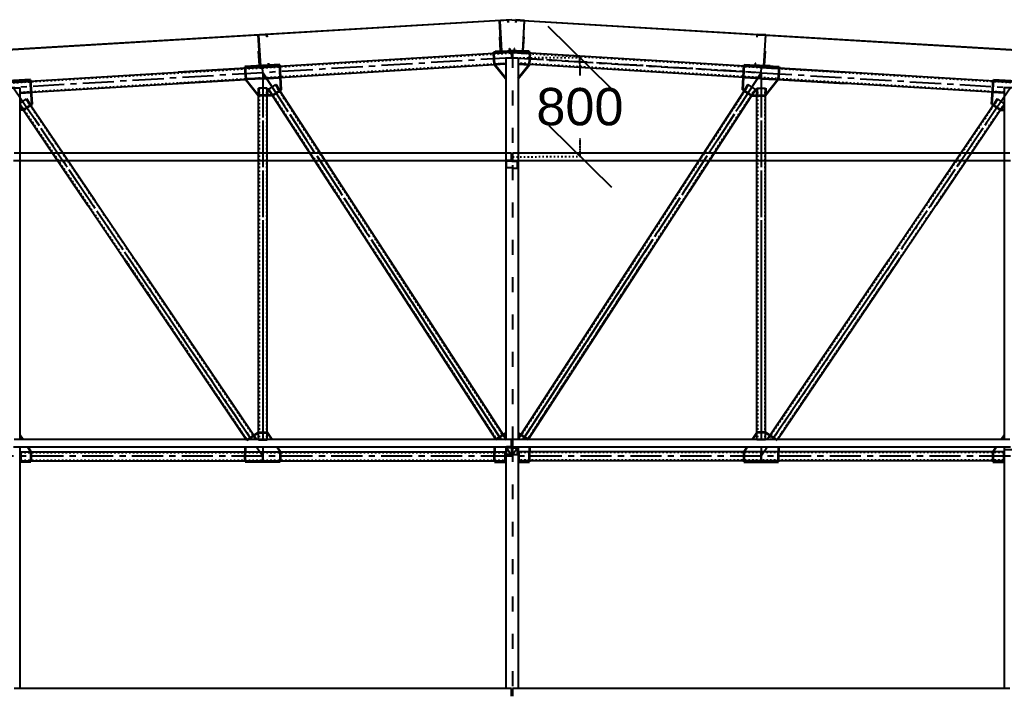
# Model space of a CAD drawing. Header units: inches. Extents: x -15 to 1885144, y -42615 to 866270.
# Drawn here: x 1676084 to 1683986, y 159173 to 164574 of the extents above; entities that cross this region are included whole.
import ezdxf

# ---------------------------------------------------------------- set-up
doc = ezdxf.new("R2010")
doc.units = ezdxf.units.IN
doc.header["$LTSCALE"] = 100
doc.header["$MEASUREMENT"] = 0
for name, pattern in [('CENTER', [2, 1.25, -0.25, 0.25, -0.25]), ('CENTERX2', [4, 2.5, -0.5, 0.5, -0.5]), ('dash line', [30, 12, -18]), ('PHANTOM2', [1.25, 0.625, -0.125, 0.125, -0.125, 0.125, -0.125])]:
    doc.linetypes.add(name, pattern=pattern)
for name, color, linetype in [('axis', 8, 'PHANTOM2'), ('corrugated sheet', 6, 'Continuous'), ('dimensions', 10, 'PHANTOM2'), ('layout', 7, 'Continuous'), ('purlins', 4, 'Continuous'), ('sections', 3, 'Continuous')]:
    doc.layers.add(name, color=color, linetype=linetype)
doc.layers.add('gusset plate', color=1, linetype='Continuous', lineweight=35)
doc.layers.add('weld', color=2, linetype='Continuous', lineweight=35)
doc.styles.get("Standard").update_dxf_attribs({"font": 'arial.ttf'})
doc.dimstyles.new('Dim_1', dxfattribs={"dimtxt": 300, "dimasz": 500, "dimexe": 0.0625, "dimexo": 0.0625, "dimgap": 100, "dimtad": 0, "dimtih": 1, "dimtoh": 1, "dimdec": 0, "dimzin": 0, "dimdsep": 46, "dimtxsty": 'Standard', "dimblk": 'OBLIQUE', "dimcen": 0.09, "dimclrd": 256, "dimclre": 256, "dimclrt": 256, "dimadec": 0, "dimazin": 0, "dimtm": 1e-09, "dimtfac": 1, "dimtdec": 0, "dimtofl": 0, "dimtmove": 0, "dimatfit": 3, "dimfxl": 1, "dimtfillclr": 256, "dimtolj": 1, "dimtzin": 0, "dimlwe": -1, "dimarcsym": 0})

# ---------------------------------------------------------------- blocks, each defined once
blk = doc.blocks.new('_Oblique')
at = {"color": 0, "linetype": 'ByBlock', "lineweight": -2}
blk.add_line((-0.5, -0.5), (0.5, 0.5), dxfattribs=at)
blk = doc.blocks.new('*D1246')
at = {"layer": 'Defpoints', "color": 0, "ltscale": 10, "transparency": 16777216}
for p in [(1680034.4, 164573.7), (1659614.4, 163348.5), (1660034.4, 163373.7), (1660435.6, 163373.7), (1661653.9, 163406)]:
    blk.add_point(p, dxfattribs=at)
at = {"layer": 'dimensions', "linetype": 'dash line', "ltscale": 10, "transparency": 16777216}
blk.add_line((1660435.7, 163373.7), (1661654.3, 163373.7), dxfattribs=at)
at = {"layer": 'dimensions', "lineweight": -2, "ltscale": 10, "transparency": 16777216}
blk.add_arc((1660034.4, 163373.7), 1619.8, 0, 3.43363, dxfattribs=at)
at = {"layer": 'dimensions', "lineweight": -2, "ltscale": 10, "transparency": 16777216, "xscale": 500, "yscale": 500, "zscale": 500}
for p, rotation in [((1661651.3, 163470.7), 93.43363036184672), ((1661654.2, 163373.7), 270.0000000000198)]:
    blk.add_blockref('_Oblique', p, dxfattribs=dict(at, rotation=rotation))
at = {"layer": 'dimensions', "ltscale": 10, "transparency": 16777216, "insert": (1661445, 164170), "char_height": 300, "attachment_point": 5}
blk.add_mtext('\\A1;3°', dxfattribs=at)
blk = doc.blocks.new('*D1387')
at = {"layer": 'Defpoints', "color": 0, "ltscale": 0.01, "transparency": 16777216}
for p in [(1680034.4, 164268.2), (1680577.3, 164271.6), (1680039.4, 163473.1)]:
    blk.add_point(p, dxfattribs=at)
at = {"layer": 'dimensions', "linetype": 'dash line', "ltscale": 0.01, "transparency": 16777216}
for p, q in [((1680034.4, 164268.2), (1680577.3, 164271.6)), ((1680039.4, 163473.1), (1680582.3, 163476.5))]:
    blk.add_line(p, q, dxfattribs=at)
at = {"layer": 'dimensions', "lineweight": -2, "ltscale": 0.01, "transparency": 16777216}
for p, q in [((1680577.3, 164271.6), (1680578.2, 164127.2)), ((1680582.3, 163476.5), (1680581.4, 163620.9))]:
    blk.add_line(p, q, dxfattribs=at)
at = {"layer": 'dimensions', "lineweight": -2, "ltscale": 0.01, "transparency": 16777216, "xscale": 500, "yscale": 500, "zscale": 500}
for p, rotation in [((1680577.3, 164271.6), 90.36030977107629), ((1680582.3, 163476.5), 270.3603097710763)]:
    blk.add_blockref('_Oblique', p, dxfattribs=dict(at, rotation=rotation))
at = {"layer": 'dimensions', "ltscale": 0.01, "transparency": 16777216, "insert": (1680579.8, 163874), "char_height": 300, "attachment_point": 5}
blk.add_mtext('\\A1;800', dxfattribs=at)

msp = doc.modelspace()

# ---------------------------------------------------------------- hatches: boundary and pattern name
at = {"layer": 'purlins', "ltscale": 10}
h = msp.add_hatch(color=256, dxfattribs=at)
h.dxf.hatch_style = 1
h.paths.add_polyline_path([(1679941.943, 164427.943), (1679936.952, 164427.644), (1679937.551, 164417.662), (1679942.542, 164417.961)])
h = msp.add_hatch(color=256, dxfattribs=at)
h.dxf.hatch_style = 1
h.paths.add_polyline_path([(1680126.813, 164427.943), (1680131.804, 164427.644), (1680131.205, 164417.662), (1680126.214, 164417.961)])
h = msp.add_hatch(color=256, dxfattribs=at)
h.dxf.hatch_style = 1
h.paths.add_polyline_path([(1678006.448, 164311.796), (1678001.457, 164311.497), (1678002.056, 164301.515), (1678007.047, 164301.814)])
h = msp.add_hatch(color=256, dxfattribs=at)
h.dxf.hatch_style = 1
h.paths.add_polyline_path([(1682062.308, 164311.796), (1682067.3, 164311.497), (1682066.701, 164301.515), (1682061.71, 164301.814)])
at = {"layer": 'purlins', "ltscale": 0.01}
h = msp.add_hatch(color=256, dxfattribs=at)
h.dxf.hatch_style = 1
h.paths.add_polyline_path([(1680004.371, 163437.461), (1680004.371, 163443.461), (1680014.371, 163443.461), (1680014.371, 163437.461)])
h = msp.add_hatch(color=256, dxfattribs=at)
h.dxf.hatch_style = 1
h.paths.add_polyline_path([(1680004.371, 163437.461), (1680004.371, 163443.461), (1680014.371, 163443.461), (1680014.371, 163437.461)])
h = msp.add_hatch(color=256, dxfattribs=at)
h.dxf.hatch_style = 1
h.paths.add_polyline_path([(1680004.371, 163437.461), (1680004.371, 163443.461), (1680014.371, 163443.461), (1680014.371, 163437.461)])
h = msp.add_hatch(color=256, dxfattribs=at)
h.dxf.hatch_style = 1
h.paths.add_polyline_path([(1680064.378, 163437.095), (1680064.378, 163443.095), (1680054.378, 163443.095), (1680054.378, 163437.095)])
h = msp.add_hatch(color=256, dxfattribs=at)
h.dxf.hatch_style = 1
h.paths.add_polyline_path([(1680064.378, 163437.095), (1680064.378, 163443.095), (1680054.378, 163443.095), (1680054.378, 163437.095)])
h = msp.add_hatch(color=256, dxfattribs=at)
h.dxf.hatch_style = 1
h.paths.add_polyline_path([(1680064.378, 163437.095), (1680064.378, 163443.095), (1680054.378, 163443.095), (1680054.378, 163437.095)])
h = msp.add_hatch(color=256, dxfattribs=at)
h.dxf.hatch_style = 1
h.paths.add_polyline_path([(1680004.371, 161137.461), (1680004.371, 161143.461), (1680014.371, 161143.461), (1680014.371, 161137.461)])
h = msp.add_hatch(color=256, dxfattribs=at)
h.dxf.hatch_style = 1
h.paths.add_polyline_path([(1680064.378, 161137.095), (1680064.378, 161143.095), (1680054.378, 161143.095), (1680054.378, 161137.095)])

# ---------------------------------------------------------------- linework, layer by layer
at = {"layer": 'axis', "linetype": 'CENTERX2'}
for p, q in [((1680034.378, 164268.176), (1664084.378, 163311.176)), ((1680034.378, 164268.176), (1700034.378, 163068.176)), ((1678034.378, 164148.176), (1678034.378, 161260.353)), ((1678034.378, 164148.176), (1679934.232, 161222.401)), ((1682034.378, 164148.176), (1680134.525, 161222.401)), ((1682034.378, 164148.176), (1682034.378, 161260.353)), ((1676034.378, 164028.176), (1677934.258, 161216.353)), ((1684034.378, 164028.176), (1682134.498, 161216.353)), ((1676970.243, 162643.095), (1677943.216, 161203.095)), ((1678034.378, 162643.095), (1678034.378, 161200.353)), ((1679011.703, 162643.095), (1679946.768, 161203.095)), ((1681057.053, 162643.095), (1680121.988, 161203.095)), ((1682034.378, 162643.095), (1682034.378, 161203.095)), ((1683098.513, 162643.095), (1682125.54, 161203.095)), ((1677983.757, 161143.095), (1678034.378, 161068.176)), ((1678034.378, 161143.095), (1678034.378, 161068.176)), ((1679984.378, 161145.176), (1680034.378, 161068.176)), ((1680084.378, 161145.176), (1680034.378, 161068.176)), ((1680034.378, 161068.176), (1680034.378, 161143.095)), ((1680034.378, 161068.176), (1680034.378, 161143.095)), ((1680034.378, 161143.095), (1680034.378, 161068.176)), ((1682085, 161143.095), (1682034.378, 161068.176)), ((1682034.378, 161143.095), (1682034.378, 161068.176)), ((1700034.378, 161068.176), (1664039.378, 161068.176))]:
    msp.add_line(p, q, dxfattribs=at)
at = {"layer": 'axis', "linetype": 'CENTER'}
for p, q in [((1682034.378, 164148.176), (1680179.517, 164259.467)), ((1678141.409, 163983.348), (1679934.232, 161222.401)), ((1681927.348, 163983.348), (1680134.525, 161222.401)), ((1678034.378, 163964.287), (1678034.378, 161260.353)), ((1682034.378, 163964.287), (1682034.378, 161260.353)), ((1676141.97, 163868.939), (1677934.258, 161216.353)), ((1683926.786, 163868.939), (1682134.498, 161216.353)), ((1676970.243, 162643.095), (1677943.216, 161203.095)), ((1678034.378, 162643.095), (1678034.378, 161200.353)), ((1679011.703, 162643.095), (1679946.768, 161203.095)), ((1681057.053, 162643.095), (1680121.988, 161203.095)), ((1682034.378, 162643.095), (1682034.378, 161203.095)), ((1683098.513, 162643.095), (1682125.54, 161203.095)), ((1677983.757, 161143.095), (1678034.378, 161068.176)), ((1678034.378, 161143.095), (1678034.378, 161068.176)), ((1679984.378, 161145.176), (1680034.378, 161068.176)), ((1680084.378, 161145.176), (1680034.378, 161068.176)), ((1680034.378, 161143.095), (1680034.378, 161068.176)), ((1682085, 161143.095), (1682034.378, 161068.176)), ((1682034.378, 161143.095), (1682034.378, 161068.176))]:
    msp.add_line(p, q, dxfattribs=at)
at = {"layer": 'corrugated sheet'}
for p, q in [((1680034.345, 164574.228), (1659614.345, 163349.028)), ((1680034.378, 164573.679), (1659614.378, 163348.479)), ((1680034.378, 164573.679), (1700344.878, 163355.049)), ((1680034.411, 164574.228), (1700344.911, 163355.598))]:
    msp.add_line(p, q, dxfattribs=at)
at = {"layer": 'gusset plate', "ltscale": 10}
for p, q in [((1679888.64, 164314.53), (1680034.378, 164323.292)), ((1679889.239, 164304.548), (1679888.64, 164314.53)), ((1679894.629, 164214.71), (1679889.239, 164304.548)), ((1680180.116, 164314.53), (1680034.378, 164323.292)), ((1680174.127, 164214.71), (1680179.517, 164304.548)), ((1680179.517, 164304.548), (1680180.116, 164314.53))]:
    msp.add_line(p, q, dxfattribs=at)
at = {"layer": 'gusset plate'}
for p, q in [((1678170.865, 164211.464), (1677891.303, 164194.69)), ((1678182.934, 164010.313), (1678170.865, 164211.464)), ((1681885.822, 164010.313), (1681897.891, 164211.464)), ((1681897.891, 164211.464), (1682177.453, 164194.69)), ((1677891.303, 164194.69), (1677897.292, 164094.869)), ((1682177.453, 164194.69), (1682171.464, 164094.869)), ((1676170.865, 164091.464), (1675891.303, 164074.69)), ((1676182.57, 163896.372), (1676170.865, 164091.464)), ((1683886.186, 163896.372), (1683897.891, 164091.464)), ((1683897.891, 164091.464), (1684177.453, 164074.69)), ((1678112.054, 163964.287), (1678182.934, 164010.313)), ((1681956.702, 163964.287), (1681885.822, 164010.313)), ((1676112.97, 163849.344), (1676182.57, 163896.372)), ((1683955.787, 163849.344), (1683886.186, 163896.372)), ((1676084.378, 161237.899), (1676107.628, 161203.095)), ((1677999.378, 161260.353), (1678069.378, 161260.353)), ((1678069.378, 161260.353), (1678107.628, 161203.095)), ((1681999.378, 161260.353), (1681961.128, 161203.095)), ((1682069.378, 161260.353), (1681999.378, 161260.353)), ((1683984.378, 161237.899), (1683961.128, 161203.095)), ((1676147.71, 161143.095), (1676174.378, 161103.176)), ((1678147.71, 161143.095), (1678174.378, 161103.176)), ((1681921.046, 161143.095), (1681894.378, 161103.176)), ((1683921.046, 161143.095), (1683894.378, 161103.176))]:
    msp.add_line(p, q, dxfattribs=at)
at = {"layer": 'gusset plate', "linetype": 'dash line'}
for p, q in [((1679984.378, 164102.964), (1679894.629, 164214.71)), ((1680084.378, 164102.964), (1680174.127, 164214.71)), ((1677999.378, 163964.287), (1677897.292, 164094.869)), ((1682069.378, 163964.287), (1682171.464, 164094.869)), ((1678112.054, 163964.287), (1677999.378, 163964.287)), ((1681956.702, 163964.287), (1682069.378, 163964.287)), ((1676112.97, 163849.344), (1676084.378, 163849.344)), ((1683955.787, 163849.344), (1683984.378, 163849.344)), ((1677999.378, 161260.353), (1677905.258, 161196.758)), ((1679984.378, 161254.964), (1679904.501, 161203.095)), ((1680084.378, 161254.964), (1680164.256, 161203.095)), ((1682069.378, 161260.353), (1682154.12, 161203.095)), ((1682159.356, 161199.557), (1682163.499, 161196.758)), ((1677894.378, 161143.095), (1677894.378, 161103.176)), ((1679894.378, 161143.095), (1679894.378, 161103.176)), ((1680174.378, 161143.095), (1680174.378, 161103.176)), ((1682174.378, 161143.095), (1682174.378, 161103.176))]:
    msp.add_line(p, q, dxfattribs=at)
at = {"layer": 'gusset plate', "linetype": 'ByBlock'}
for p, q in [((1676174.378, 161103.176), (1676174.378, 161023.176)), ((1677894.378, 161023.176), (1677894.378, 161103.176)), ((1678174.378, 161103.176), (1678174.378, 161023.176)), ((1679894.378, 161023.176), (1679894.378, 161103.176)), ((1680174.378, 161023.176), (1680174.378, 161103.176)), ((1681894.378, 161103.176), (1681894.378, 161023.176)), ((1682174.378, 161023.176), (1682174.378, 161103.176)), ((1683894.378, 161103.176), (1683894.378, 161023.176)), ((1676174.378, 161023.176), (1676084.378, 161023.176)), ((1678174.378, 161023.176), (1677894.378, 161023.176)), ((1681894.378, 161023.176), (1682174.378, 161023.176)), ((1683894.378, 161023.176), (1683984.378, 161023.176))]:
    msp.add_line(p, q, dxfattribs=at)
at = {"layer": 'gusset plate', "ltscale": 0.01}
for p, q in [((1679894.378, 161023.176), (1679984.378, 161023.176)), ((1680084.378, 161023.176), (1680174.378, 161023.176))]:
    msp.add_line(p, q, dxfattribs=at)
at = {"layer": 'layout', "linetype": 'dash line', "ltscale": 0.1}
for p, q in [((1680039.378, 164306.428), (1680039.378, 161203.095)), ((1680039.378, 161143.095), (1680039.378, 159203.095))]:
    msp.add_line(p, q, dxfattribs=at)
at = {"layer": 'layout', "ltscale": 0.01}
for p, q in [((1679984.378, 164268.176), (1679984.378, 161254.964)), ((1679984.378, 164268.176), (1680084.378, 164268.176)), ((1680084.378, 164268.176), (1680084.378, 161254.964)), ((1675984.378, 164028.176), (1676084.378, 164028.176)), ((1676084.378, 164028.176), (1676084.378, 161237.899)), ((1683984.378, 164028.176), (1683984.378, 161237.899)), ((1684084.378, 164028.176), (1683984.378, 164028.176)), ((1676084.378, 162643.095), (1676084.378, 161203.095)), ((1679984.378, 162643.095), (1679984.378, 161200.261)), ((1680084.378, 162643.095), (1680084.378, 161200.261)), ((1683984.378, 162643.095), (1683984.378, 161203.095)), ((1676084.378, 161143.095), (1676084.378, 159203.095)), ((1679984.378, 161145.176), (1679984.378, 159203.095)), ((1680084.378, 161145.176), (1680084.378, 159203.095)), ((1683984.378, 161143.095), (1683984.378, 159203.095)), ((1683984.378, 161123.176), (1684084.378, 161123.176))]:
    msp.add_line(p, q, dxfattribs=at)
at = {"layer": 'purlins', "ltscale": 10}
for p, q in [((1679933.558, 164567.692), (1680003.433, 164571.885)), ((1679948.531, 164318.141), (1679933.558, 164567.692)), ((1680001.556, 164569.768), (1679935.675, 164565.815)), ((1679935.675, 164565.815), (1679950.408, 164320.257)), ((1680002.634, 164551.801), (1680001.556, 164569.768)), ((1680004.631, 164551.92), (1680002.634, 164551.801)), ((1680003.433, 164571.885), (1680004.631, 164551.92)), ((1680065.324, 164571.885), (1680064.126, 164551.92)), ((1680064.126, 164551.92), (1680066.122, 164551.801)), ((1680135.198, 164567.692), (1680065.324, 164571.885)), ((1680066.122, 164551.801), (1680067.2, 164569.768)), ((1680067.2, 164569.768), (1680133.082, 164565.815)), ((1680133.082, 164565.815), (1680118.348, 164320.257)), ((1680120.225, 164318.141), (1680135.198, 164567.692)), ((1677998.063, 164451.545), (1678067.937, 164455.738)), ((1678013.036, 164201.994), (1677998.063, 164451.545)), ((1678066.061, 164453.621), (1678000.179, 164449.668)), ((1678000.179, 164449.668), (1678014.913, 164204.11)), ((1678067.139, 164435.654), (1678066.061, 164453.621)), ((1678067.937, 164455.738), (1678069.135, 164435.773)), ((1682000.819, 164455.738), (1681999.621, 164435.773)), ((1682070.693, 164451.545), (1682000.819, 164455.738)), ((1682001.618, 164435.654), (1682002.696, 164453.621)), ((1682002.696, 164453.621), (1682068.577, 164449.668)), ((1682068.577, 164449.668), (1682053.844, 164204.11)), ((1682055.72, 164201.994), (1682070.693, 164451.545)), ((1678069.135, 164435.773), (1678067.139, 164435.654)), ((1679943.241, 164322.832), (1679936.353, 164437.626)), ((1679936.952, 164427.644), (1679941.943, 164427.943)), ((1679937.551, 164417.662), (1679942.542, 164417.961)), ((1680125.515, 164322.832), (1680132.403, 164437.626)), ((1680131.205, 164417.662), (1680126.214, 164417.961)), ((1680131.804, 164427.644), (1680126.813, 164427.943)), ((1681999.621, 164435.773), (1682001.618, 164435.654)), ((1678007.745, 164206.685), (1678000.858, 164321.479)), ((1678001.457, 164311.497), (1678006.448, 164311.796)), ((1678002.056, 164301.515), (1678007.047, 164301.814)), ((1679898.322, 164320.137), (1679943.241, 164322.832)), ((1679898.621, 164315.146), (1679898.322, 164320.137)), ((1679948.531, 164318.141), (1679898.621, 164315.146)), ((1679966.58, 164319.224), (1679948.531, 164318.141)), ((1679950.408, 164320.257), (1680016.29, 164324.21)), ((1680015.212, 164342.178), (1680017.208, 164342.297)), ((1680016.29, 164324.21), (1680015.212, 164342.178)), ((1680017.208, 164342.297), (1680018.406, 164322.333)), ((1680051.548, 164342.297), (1680050.35, 164322.333)), ((1680053.545, 164342.178), (1680051.548, 164342.297)), ((1680052.467, 164324.21), (1680053.545, 164342.178)), ((1680118.348, 164320.257), (1680052.467, 164324.21)), ((1680102.177, 164319.224), (1680120.225, 164318.141)), ((1680120.225, 164318.141), (1680170.135, 164315.146)), ((1680170.434, 164320.137), (1680125.515, 164322.832)), ((1680170.135, 164315.146), (1680170.434, 164320.137)), ((1682061.011, 164206.685), (1682067.898, 164321.479)), ((1682066.701, 164301.515), (1682061.71, 164301.814)), ((1682067.3, 164311.497), (1682062.308, 164311.796)), ((1677962.826, 164203.99), (1678007.745, 164206.685)), ((1677963.126, 164198.999), (1677962.826, 164203.99)), ((1678013.036, 164201.994), (1677963.126, 164198.999)), ((1678031.084, 164203.077), (1678013.036, 164201.994)), ((1678014.913, 164204.11), (1678080.794, 164208.063)), ((1678079.716, 164226.031), (1678081.712, 164226.15)), ((1678080.794, 164208.063), (1678079.716, 164226.031)), ((1678081.712, 164226.15), (1678082.91, 164206.186)), ((1681987.044, 164226.15), (1681985.846, 164206.186)), ((1681989.04, 164226.031), (1681987.044, 164226.15)), ((1681987.962, 164208.063), (1681989.04, 164226.031)), ((1682053.844, 164204.11), (1681987.962, 164208.063)), ((1682037.672, 164203.077), (1682055.72, 164201.994)), ((1682055.72, 164201.994), (1682105.631, 164198.999)), ((1682105.93, 164203.99), (1682061.011, 164206.685)), ((1682105.631, 164198.999), (1682105.93, 164203.99))]:
    msp.add_line(p, q, dxfattribs=at)
at = {"layer": 'purlins', "ltscale": 0.01}
for p, q in [((1679936.353, 164437.626), (1679941.344, 164437.925)), ((1680132.403, 164437.626), (1680127.412, 164437.925)), ((1678000.858, 164321.479), (1678005.849, 164321.778)), ((1679888.639, 164314.547), (1679898.621, 164315.146)), ((1679888.639, 164314.547), (1679889.238, 164304.565)), ((1679889.238, 164304.565), (1680028.987, 164312.95)), ((1679966.58, 164319.224), (1680018.406, 164322.333)), ((1680028.388, 164322.932), (1680018.406, 164322.333)), ((1680028.388, 164322.932), (1680028.987, 164312.95)), ((1680040.368, 164322.932), (1680039.769, 164312.95)), ((1680179.518, 164304.565), (1680039.769, 164312.95)), ((1680040.368, 164322.932), (1680050.35, 164322.333)), ((1680102.177, 164319.224), (1680050.35, 164322.333)), ((1680180.117, 164314.547), (1680170.135, 164315.146)), ((1680180.117, 164314.547), (1680179.518, 164304.565)), ((1682067.898, 164321.479), (1682062.907, 164321.778)), ((1678031.084, 164203.077), (1678082.91, 164206.186)), ((1678092.892, 164206.785), (1678082.91, 164206.186)), ((1678092.892, 164206.785), (1678093.491, 164196.803)), ((1681975.864, 164206.785), (1681975.265, 164196.803)), ((1681975.864, 164206.785), (1681985.846, 164206.186)), ((1682037.672, 164203.077), (1681985.846, 164206.186)), ((1677953.144, 164198.4), (1677963.126, 164198.999)), ((1677953.144, 164198.4), (1677953.743, 164188.418)), ((1677953.743, 164188.418), (1678093.491, 164196.803)), ((1682115.014, 164188.418), (1681975.265, 164196.803)), ((1682115.613, 164198.4), (1682105.631, 164198.999)), ((1682115.613, 164198.4), (1682115.014, 164188.418)), ((1675953.743, 164068.418), (1676093.491, 164076.803)), ((1676092.892, 164086.785), (1676082.91, 164086.186)), ((1676092.892, 164086.785), (1676093.491, 164076.803)), ((1683975.864, 164086.785), (1683975.265, 164076.803)), ((1684115.014, 164068.418), (1683975.265, 164076.803)), ((1683975.864, 164086.785), (1683985.846, 164086.186)), ((1680029.371, 163503.095), (1676039.378, 163503.095)), ((1680029.371, 163443.461), (1680029.371, 163503.461)), ((1680029.371, 163443.461), (1680029.371, 163503.461)), ((1680029.371, 163443.461), (1680029.371, 163503.461)), ((1680039.378, 163503.095), (1680039.378, 163443.095)), ((1680039.378, 163503.095), (1680039.378, 163443.095)), ((1684029.371, 163503.095), (1680039.378, 163503.095)), ((1680039.378, 163503.095), (1680039.378, 163443.095)), ((1676034.378, 163443.095), (1680034.378, 163443.095)), ((1679989.371, 163437.461), (1679989.371, 163443.461)), ((1680029.371, 163443.461), (1679989.371, 163443.461)), ((1679989.371, 163437.461), (1679989.371, 163443.461)), ((1680029.371, 163443.461), (1679989.371, 163443.461)), ((1679989.371, 163437.461), (1679989.371, 163443.461)), ((1680029.371, 163443.461), (1679989.371, 163443.461)), ((1680034.378, 163437.461), (1679989.371, 163437.461)), ((1679989.371, 163383.461), (1679989.371, 163437.461)), ((1680034.378, 163437.461), (1679989.371, 163437.461)), ((1679989.371, 163383.461), (1679989.371, 163437.461)), ((1680034.378, 163437.461), (1679989.371, 163437.461)), ((1679989.371, 163383.461), (1679989.371, 163437.461)), ((1680004.371, 163443.461), (1680004.371, 163437.461)), ((1680004.371, 163443.461), (1680004.371, 163437.461)), ((1680004.371, 163443.461), (1680004.371, 163437.461)), ((1680014.371, 163443.461), (1680014.371, 163437.461)), ((1680014.371, 163443.461), (1680014.371, 163437.461)), ((1680014.371, 163443.461), (1680014.371, 163437.461)), ((1680034.378, 163443.095), (1684034.378, 163443.095)), ((1680034.378, 163437.095), (1680079.378, 163437.095)), ((1680034.378, 163437.095), (1680079.378, 163437.095)), ((1680034.378, 163437.095), (1680079.378, 163437.095)), ((1680039.378, 163443.095), (1680079.378, 163443.095)), ((1680039.378, 163443.095), (1680079.378, 163443.095)), ((1680039.378, 163443.095), (1680079.378, 163443.095)), ((1680054.378, 163443.095), (1680054.378, 163437.095)), ((1680054.378, 163443.095), (1680054.378, 163437.095)), ((1680054.378, 163443.095), (1680054.378, 163437.095)), ((1680064.378, 163443.095), (1680064.378, 163437.095)), ((1680064.378, 163443.095), (1680064.378, 163437.095)), ((1680064.378, 163443.095), (1680064.378, 163437.095)), ((1680079.378, 163437.095), (1680079.378, 163443.095)), ((1680079.378, 163437.095), (1680079.378, 163443.095)), ((1680079.378, 163437.095), (1680079.378, 163443.095)), ((1680079.378, 163383.095), (1680079.378, 163437.095)), ((1680079.378, 163383.095), (1680079.378, 163437.095)), ((1680079.378, 163383.095), (1680079.378, 163437.095)), ((1680034.371, 163383.461), (1679989.371, 163383.461)), ((1680034.371, 163383.461), (1679989.371, 163383.461)), ((1680034.371, 163383.461), (1679989.371, 163383.461)), ((1680034.378, 163383.095), (1680079.378, 163383.095)), ((1680034.378, 163383.095), (1680079.378, 163383.095)), ((1680034.378, 163383.095), (1680079.378, 163383.095)), ((1680029.371, 161203.095), (1676039.378, 161203.095)), ((1680029.371, 161143.461), (1680029.371, 161203.461)), ((1684029.371, 161203.095), (1680039.378, 161203.095)), ((1680039.378, 161203.095), (1680039.378, 161143.095)), ((1676034.378, 161143.095), (1680034.378, 161143.095)), ((1679989.371, 161137.461), (1679989.371, 161143.461)), ((1680029.371, 161143.461), (1679989.371, 161143.461)), ((1680034.378, 161137.461), (1679989.371, 161137.461)), ((1679989.371, 161083.461), (1679989.371, 161137.461)), ((1680004.371, 161143.461), (1680004.371, 161137.461)), ((1680014.371, 161143.461), (1680014.371, 161137.461)), ((1680034.378, 161143.095), (1684034.378, 161143.095)), ((1680034.378, 161137.095), (1680079.378, 161137.095)), ((1680039.378, 161143.095), (1680079.378, 161143.095)), ((1680054.378, 161143.095), (1680054.378, 161137.095)), ((1680064.378, 161143.095), (1680064.378, 161137.095)), ((1680079.378, 161137.095), (1680079.378, 161143.095)), ((1680079.378, 161083.095), (1680079.378, 161137.095)), ((1680034.371, 161083.461), (1679989.371, 161083.461)), ((1680034.378, 161083.095), (1680079.378, 161083.095)), ((1680029.371, 159203.095), (1676039.378, 159203.095)), ((1680029.371, 159143.461), (1680029.371, 159203.461)), ((1684029.371, 159203.095), (1680039.378, 159203.095)), ((1680039.378, 159203.095), (1680039.378, 159143.095))]:
    msp.add_line(p, q, dxfattribs=at)
at = {"layer": 'sections'}
for p, q in [((1678031.683, 164193.095), (1679889.239, 164304.548)), ((1682037.073, 164193.095), (1680179.517, 164304.548)), ((1678037.073, 164103.256), (1679889.239, 164214.386)), ((1682031.683, 164103.256), (1680179.517, 164214.386)), ((1676031.683, 164073.095), (1677891.902, 164184.708)), ((1678031.683, 164193.095), (1677354.787, 164152.481)), ((1682037.073, 164193.095), (1682713.969, 164152.481)), ((1684037.073, 164073.095), (1682176.854, 164184.708)), ((1676084.378, 163986.095), (1677897.292, 164094.869)), ((1678037.073, 164103.256), (1677360.177, 164062.643)), ((1678079.378, 164014.609), (1678138.087, 164052.731)), ((1678142.236, 164046.341), (1678671.766, 163230.864)), ((1681926.52, 164046.341), (1681396.99, 163230.864)), ((1681989.378, 164014.609), (1681930.67, 164052.731)), ((1682031.683, 164103.256), (1682708.579, 164062.643)), ((1683984.378, 163986.095), (1682171.464, 164094.869)), ((1677999.378, 163211.803), (1677999.378, 164024.287)), ((1678069.378, 164024.287), (1677999.378, 164024.287)), ((1678069.378, 163211.803), (1678069.378, 164024.287)), ((1678083.528, 164008.218), (1678613.058, 163192.742)), ((1678170.763, 164002.41), (1679963.586, 161241.462)), ((1681897.993, 164002.41), (1680105.17, 161241.462)), ((1681985.228, 164008.218), (1681455.698, 163192.742)), ((1681999.378, 163211.803), (1681999.378, 164024.287)), ((1681999.378, 164024.287), (1682069.378, 164024.287)), ((1682069.378, 163211.803), (1682069.378, 164024.287)), ((1676084.378, 163902.438), (1676137.379, 163938.25)), ((1676084.378, 163891.66), (1676630.44, 163083.488)), ((1676139.815, 163934.644), (1676688.441, 163122.678)), ((1676170.971, 163888.534), (1677963.259, 161235.948)), ((1677999.378, 161260.353), (1677999.378, 163964.287)), ((1678069.378, 161260.353), (1678069.378, 163964.287)), ((1678112.054, 163964.287), (1679904.877, 161203.34)), ((1681956.702, 163964.287), (1680163.879, 161203.34)), ((1681999.378, 161260.353), (1681999.378, 163964.287)), ((1682069.378, 161260.353), (1682069.378, 163964.287)), ((1683897.785, 163888.534), (1682105.498, 161235.948)), ((1683928.941, 163934.644), (1683380.315, 163122.678)), ((1683986.942, 163895.454), (1683438.316, 163083.488)), ((1683985.235, 163901.859), (1683931.377, 163938.25)), ((1676112.97, 163849.344), (1677900.976, 161203.095)), ((1683955.787, 163849.344), (1682167.781, 161203.095)), ((1676928.003, 162643.095), (1677905.258, 161196.758)), ((1677012.484, 162643.095), (1677985.457, 161203.095)), ((1677999.378, 161200.353), (1677999.378, 162643.095)), ((1678069.378, 161200.353), (1678069.378, 162643.095)), ((1678969.971, 162643.095), (1679905.036, 161203.095)), ((1679053.434, 162643.095), (1679984.378, 161209.442)), ((1681015.322, 162643.095), (1680084.378, 161209.442)), ((1681098.785, 162643.095), (1680163.72, 161203.095)), ((1681999.378, 161203.095), (1681999.378, 162643.095)), ((1682069.378, 161203.095), (1682069.378, 162643.095)), ((1683056.273, 162643.095), (1682083.3, 161203.095)), ((1683140.754, 162643.095), (1682167.781, 161203.095)), ((1676092.005, 161103.176), (1676539.168, 161103.176)), ((1676174.378, 161103.176), (1678034.378, 161103.176)), ((1678034.378, 161103.176), (1678539.168, 161103.176)), ((1678174.378, 161103.176), (1679976.316, 161103.176)), ((1681894.378, 161103.176), (1680089.617, 161103.176)), ((1682034.378, 161103.176), (1681529.588, 161103.176)), ((1683894.378, 161103.176), (1682034.378, 161103.176)), ((1683978.414, 161103.176), (1683529.588, 161103.176)), ((1676092.005, 161033.176), (1676539.168, 161033.176)), ((1676174.378, 161033.176), (1678034.378, 161033.176)), ((1678034.378, 161033.176), (1678539.168, 161033.176)), ((1678174.378, 161033.176), (1679976.316, 161033.176)), ((1681894.378, 161033.176), (1680089.617, 161033.176)), ((1682034.378, 161033.176), (1681529.588, 161033.176)), ((1683894.378, 161033.176), (1682034.378, 161033.176)), ((1683978.414, 161033.176), (1683529.588, 161033.176))]:
    msp.add_line(p, q, dxfattribs=at)
at = {"layer": 'sections', "linetype": 'dash line', "ltscale": 0.01}
for p, q in [((1678031.982, 164188.104), (1680029.287, 164307.947)), ((1682036.774, 164188.104), (1680039.469, 164307.947)), ((1678036.904, 164108.255), (1679984.378, 164225.108)), ((1682031.852, 164108.255), (1680084.378, 164225.108)), ((1676031.982, 164068.104), (1678031.982, 164188.108)), ((1684036.774, 164068.104), (1682036.774, 164188.108)), ((1676084.378, 163991.104), (1678034.378, 164108.108)), ((1678133.893, 164050.008), (1678667.573, 163228.141)), ((1681934.863, 164050.008), (1681401.183, 163228.141)), ((1683984.378, 163991.104), (1682034.378, 164108.108)), ((1678004.378, 164024.287), (1678004.378, 163211.803)), ((1678064.378, 164024.287), (1678064.378, 163211.803)), ((1678083.572, 164017.332), (1678617.251, 163195.465)), ((1678116.248, 163967.01), (1679909.071, 161206.063)), ((1678166.569, 163999.687), (1679959.392, 161238.739)), ((1681902.187, 163999.687), (1680109.364, 161238.739)), ((1681952.508, 163967.01), (1680159.685, 161206.063)), ((1681985.185, 164017.332), (1681451.505, 163195.465)), ((1682004.378, 164024.287), (1682004.378, 163211.803)), ((1682064.378, 164024.287), (1682064.378, 163211.803)), ((1676084.378, 163900.59), (1676634.583, 163086.288)), ((1676133.236, 163935.45), (1676684.298, 163119.879)), ((1676166.828, 163885.735), (1677959.116, 161233.149)), ((1678004.378, 163964.287), (1678004.378, 161260.353)), ((1678064.378, 163964.287), (1678064.378, 161260.353)), ((1682004.378, 163964.287), (1682004.378, 161260.353)), ((1682064.378, 163964.287), (1682064.378, 161260.353)), ((1683901.928, 163885.735), (1682109.64, 161233.149)), ((1683935.52, 163935.45), (1683384.458, 163119.879)), ((1683985.235, 163901.859), (1683434.174, 163086.288)), ((1676117.113, 163852.144), (1677907.01, 161203.095)), ((1683951.644, 163852.144), (1682161.746, 161203.095)), ((1676934.037, 162643.095), (1677909.4, 161199.557)), ((1677006.449, 162643.095), (1677979.422, 161203.095)), ((1678004.378, 162643.095), (1678004.378, 161200.353)), ((1678064.378, 162643.095), (1678064.378, 161200.353)), ((1678975.933, 162643.095), (1679910.998, 161203.095)), ((1679047.473, 162643.095), (1679984.378, 161200.261)), ((1681021.283, 162643.095), (1680109.364, 161238.739)), ((1681092.823, 162643.095), (1680157.758, 161203.095)), ((1682004.378, 162643.095), (1682004.378, 161203.095)), ((1682064.378, 162643.095), (1682064.378, 161203.095)), ((1683062.307, 162643.095), (1682089.334, 161203.095)), ((1683134.719, 162643.095), (1682161.746, 161203.095)), ((1680086.219, 161203.095), (1680084.378, 161200.261)), ((1676092.005, 161098.176), (1678034.378, 161098.176)), ((1678034.378, 161098.176), (1679976.316, 161098.176)), ((1682034.378, 161098.176), (1680089.617, 161098.176)), ((1683978.414, 161098.176), (1682034.378, 161098.176)), ((1676092.005, 161038.176), (1678034.378, 161038.176)), ((1678034.378, 161038.176), (1679976.316, 161038.176)), ((1682034.378, 161038.176), (1680089.617, 161038.176)), ((1683978.414, 161038.176), (1682034.378, 161038.176))]:
    msp.add_line(p, q, dxfattribs=at)
at = {"layer": 'sections', "linetype": 'dash line'}
for p, q in [((1680028.988, 164312.933), (1680031.683, 164268.014)), ((1680039.768, 164312.933), (1680037.073, 164268.014))]:
    msp.add_line(p, q, dxfattribs=at)
at = {"layer": 'sections', "linetype": 'CENTER'}
for p, q in [((1680034.378, 164322.933), (1680034.378, 164268.176)), ((1680031.683, 164268.014), (1680034.378, 164268.176)), ((1680037.073, 164268.014), (1680034.378, 164268.176)), ((1678034.378, 164148.176), (1678031.683, 164193.095)), ((1678034.378, 164148.176), (1678037.073, 164103.256)), ((1682034.378, 164148.176), (1682031.683, 164103.256)), ((1682034.378, 164148.176), (1682037.073, 164193.095))]:
    msp.add_line(p, q, dxfattribs=at)
at = {"layer": 'sections', "ltscale": 10}
for p, q in [((1678007.385, 164191.637), (1678031.683, 164193.095)), ((1682061.372, 164191.637), (1682037.073, 164193.095))]:
    msp.add_line(p, q, dxfattribs=at)
at = {"layer": 'sections', "linetype": 'ByBlock'}
for p, q in [((1677999.378, 161200.353), (1678069.378, 161200.353)), ((1682069.378, 161200.353), (1681999.378, 161200.353)), ((1678034.378, 161103.176), (1678034.378, 161033.176)), ((1678034.378, 161033.176), (1678034.378, 161103.176)), ((1682034.378, 161103.176), (1682034.378, 161033.176)), ((1682034.378, 161033.176), (1682034.378, 161103.176))]:
    msp.add_line(p, q, dxfattribs=at)
at = {"layer": 'sections', "ltscale": 0.01}
for p, q in [((1676092.005, 161103.176), (1676092.005, 161033.176)), ((1679976.316, 161103.176), (1679976.316, 161033.176)), ((1680089.617, 161103.176), (1680089.617, 161033.176)), ((1683978.414, 161103.176), (1683978.414, 161033.176))]:
    msp.add_line(p, q, dxfattribs=at)
at = {"layer": 'weld', "linetype": 'CENTER'}
for p, q in [((1680028.988, 164312.933), (1679889.239, 164304.548)), ((1680039.768, 164312.933), (1680179.517, 164304.548)), ((1678031.683, 164193.095), (1678171.432, 164201.48)), ((1679984.378, 164220.095), (1679894.629, 164214.71)), ((1680084.378, 164220.095), (1680174.127, 164214.71)), ((1682037.073, 164193.095), (1681897.325, 164201.48)), ((1678031.683, 164193.095), (1677891.934, 164184.71)), ((1682037.073, 164193.095), (1682176.822, 164184.71)), ((1676031.683, 164073.095), (1676171.432, 164081.48)), ((1678037.073, 164103.256), (1677897.325, 164094.871)), ((1678037.073, 164103.256), (1678176.822, 164111.641)), ((1678138.087, 164052.731), (1678170.763, 164002.41)), ((1682031.683, 164103.256), (1681891.934, 164111.641)), ((1681930.67, 164052.731), (1681897.993, 164002.41)), ((1682031.683, 164103.256), (1682171.432, 164094.871)), ((1684037.073, 164073.095), (1683897.325, 164081.48)), ((1676084.378, 163986.095), (1676176.822, 163991.641)), ((1677999.378, 164024.287), (1677999.378, 163964.287)), ((1678069.378, 164024.287), (1678069.378, 163964.287)), ((1678079.378, 164014.609), (1678112.054, 163964.287)), ((1681989.378, 164014.609), (1681956.702, 163964.287)), ((1681999.378, 164024.287), (1681999.378, 163964.287)), ((1682069.378, 164024.287), (1682069.378, 163964.287)), ((1683984.378, 163986.095), (1683891.934, 163991.641)), ((1676084.378, 163891.66), (1676112.97, 163849.344)), ((1676137.379, 163938.25), (1676170.971, 163888.534)), ((1683931.377, 163938.25), (1683897.785, 163888.534)), ((1683984.378, 163891.66), (1683955.787, 163849.344))]:
    msp.add_line(p, q, dxfattribs=at)

# ---------------------------------------------------------------- dimensions: what is measured, and where the dimension line sits
at = {"layer": 'dimensions', "ltscale": 10}
dim = msp.add_angular_dim_2l(base=(1661653.889, 163406.035), line1=((1680034.378, 164573.679), (1659614.378, 163348.479)), line2=((1660034.378, 163373.679), (1660435.644, 163373.679)), dimstyle='Dim_1', dxfattribs=at)
dim.commit()
dim.dimension.update_dxf_attribs({"geometry": '*D1246', "text_midpoint": (1661444.966, 164169.985), "dimtype": 162})
at = {"layer": 'dimensions', "ltscale": 0.01}
dim = msp.add_aligned_dim(p1=(1680039.378, 163473.095), p2=(1680034.378, 164268.176), distance=-542.913, text='800', dimstyle='Dim_1', dxfattribs=at)
dim.commit()
dim.dimension.update_dxf_attribs({"geometry": '*D1387', "text_midpoint": (1680579.78, 163874.05)})

doc.saveas('drawing.dxf')
